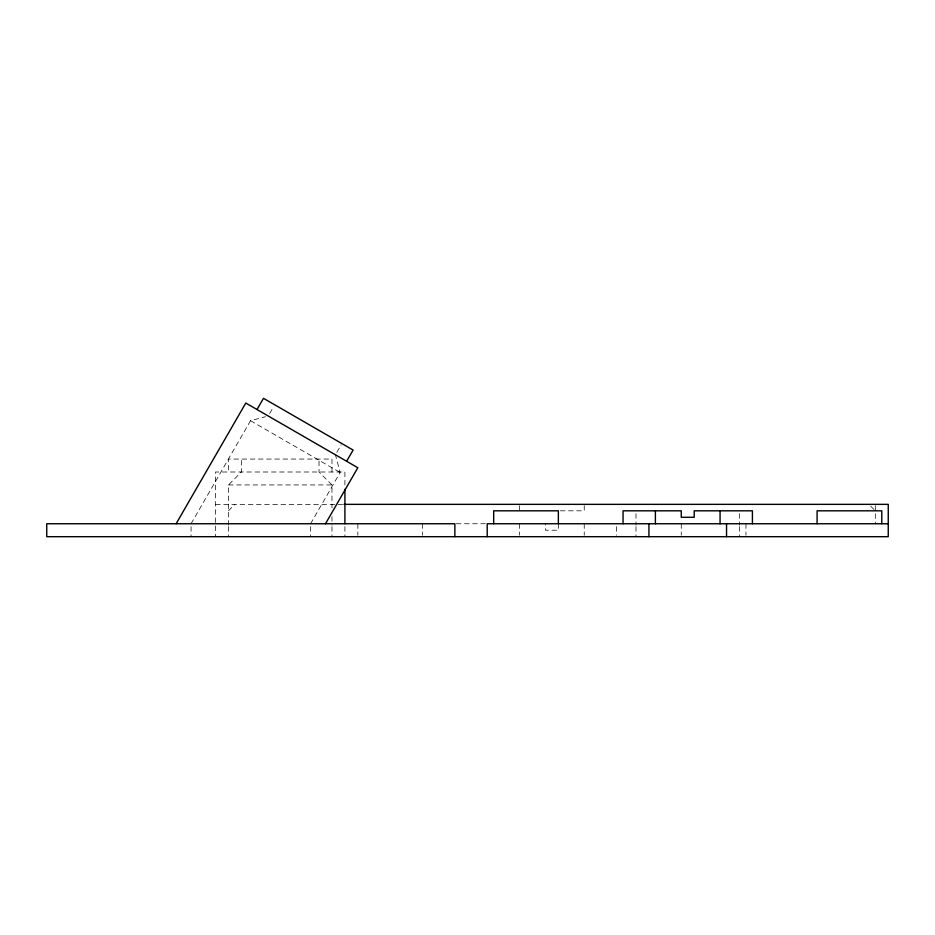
<?xml version="1.0" encoding="UTF-8"?>
<svg xmlns="http://www.w3.org/2000/svg" width="935" height="935" viewBox="0 0 935 935"><rect width="100%" height="100%" fill="white"/><g stroke="black" fill="none" stroke-linecap="round" stroke-linejoin="round"><path stroke-width="0.7" stroke-dasharray="4.67 3.51" d="M191.056 523.752L250.545 420.715L265.493 416.718M269.654 413.492L273.242 407.274M336.869 452.306L341.182 444.838M310.56 523.752L340.165 472.467L335.431 454.796M228.479 525.189L228.479 484.938L241.405 472L241.405 459.062M228.479 510.814L234.942 504.351M228.479 484.938L331.972 484.938L331.972 507.939M215.541 504.351L342.49 504.351M560.334 510.814L584.235 510.814L584.235 505.636M456.257 523.752L485.546 523.752M250.545 420.715L340.165 472.467M870.695 506.197L875.312 510.814M331.972 484.938L319.034 472L319.034 459.062M875.312 505.636L875.312 523.752M745.943 523.752L745.943 535.252M739.48 513.689L739.48 525.189M739.48 526.627L739.48 536.69M681.264 523.752L681.264 535.252M635.987 513.689L635.987 525.189M635.987 526.627L635.987 536.69M616.574 526.627L616.574 535.252M584.235 523.752L584.235 535.252M558.359 523.752L558.359 530.215L545.421 530.215L545.421 523.752M519.556 505.636L519.556 510.814M519.556 523.752L519.556 535.252M422.526 523.752L422.526 535.252M357.836 523.752L357.836 535.252M344.91 484.938L344.91 472L215.541 472L215.541 536.69M344.91 526.627L344.91 536.69M331.972 472L331.972 459.062L228.479 459.062L228.479 472M331.972 516.564L331.972 525.189M331.972 526.627L331.972 536.69M310.56 526.627L310.56 536.69M228.479 526.627L228.479 536.69M191.056 526.627L191.056 536.69"/><path stroke-width="1.4" d="M176.119 523.752L245.8 403.043L357.836 467.734L325.497 523.752M257.008 409.518L263.483 398.31L353.103 450.062L346.64 461.259M343.951 504.351L888.25 504.351L888.25 536.69L46.75 536.69L46.75 523.752L454.866 523.752L454.866 536.69M888.25 523.752L487.205 523.752L487.205 536.69M881.787 523.752L881.787 510.814L817.096 510.814L817.096 523.752M752.418 523.752L752.418 510.814L694.202 510.814L694.202 517.277L681.264 517.277L681.264 510.814L623.049 510.814L623.049 523.752M726.542 523.752L726.542 536.69M720.067 510.814L720.067 523.752M655.388 510.814L655.388 523.752M648.925 523.752L648.925 536.69M558.359 523.752L558.359 510.814L493.68 510.814L493.68 523.752M344.91 489.25L344.91 523.752"/></g></svg>
